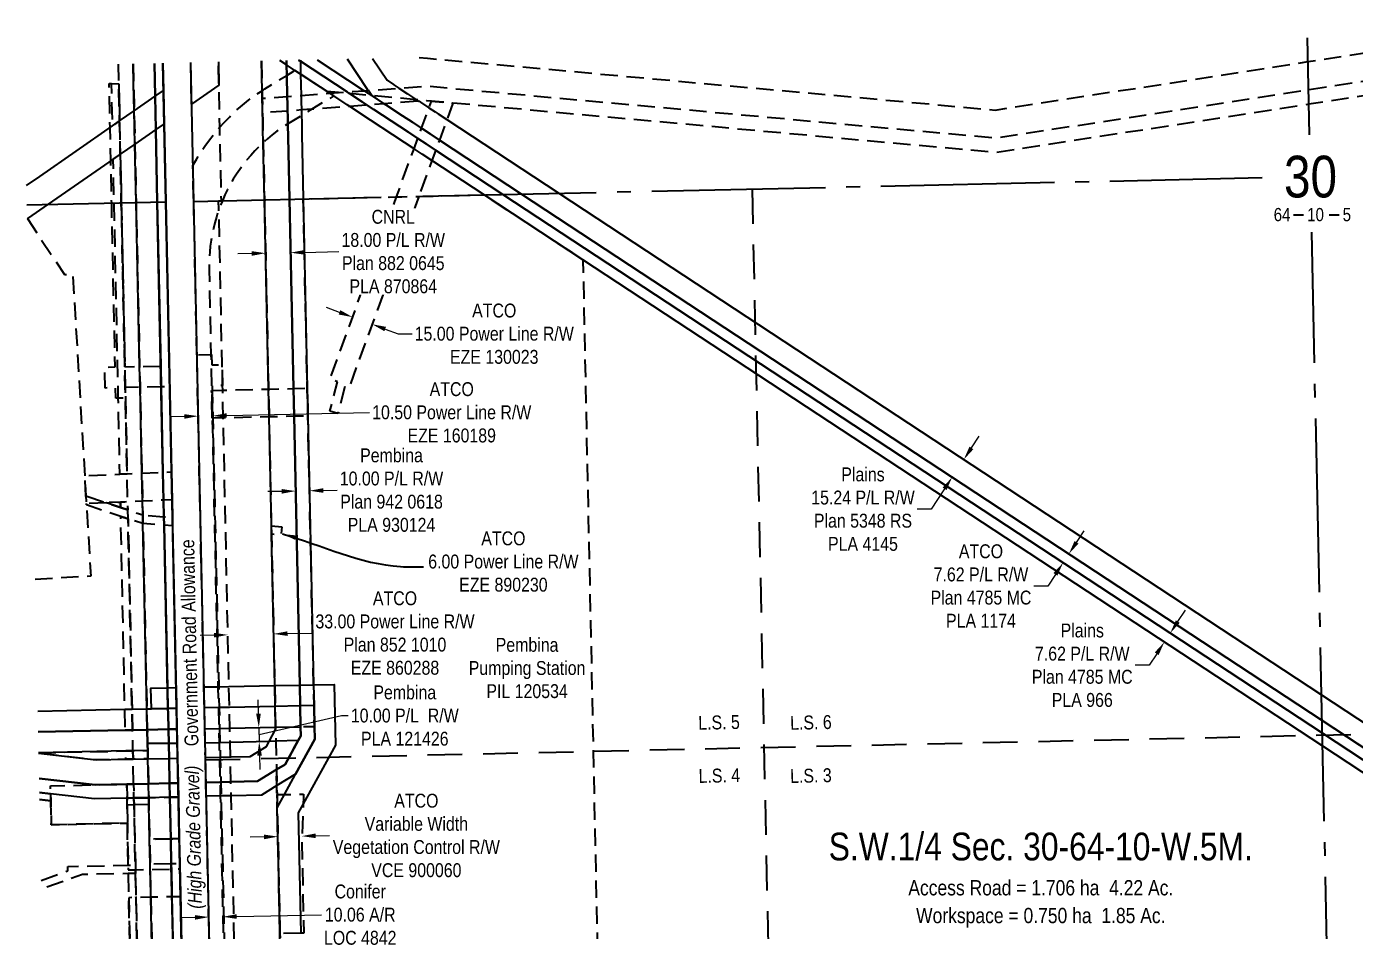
# Model space of a CAD drawing. Extents: x 595786 to 598155, y 6046687 to 6048833.
# Drawn here: x 595999 to 596955, y 6047088 to 6047738 of the extents above; entities that cross this region are included whole.
import ezdxf
from ezdxf.enums import TextEntityAlignment as Align

# ---------------------------------------------------------------- set-up
doc = ezdxf.new("R2010")
doc.units = 0
doc.header["$LTSCALE"] = 5
doc.header["$PDSIZE"] = 0.5
for name, pattern in [('foc-ACCESSROAD', [3.75, 2.5, -1.25]), ('foc-FLOWLINE', [3.75, 2.5, -1.25]), ('foc-LSD', [8, 5, -3]), ('foc-QUARTERLINE', [33, 25, -3, 2, -3])]:
    doc.linetypes.add(name, pattern=pattern)
doc.layers.get('Defpoints').update_dxf_attribs({"color": 9})
for name, color, linetype in [('10', 1, 'Continuous'), ('9', 3, 'Continuous'), ('C-SYMBOL', 7, 'Continuous'), ('CG-NOTES', 7, 'Continuous'), ('F-AR', 190, 'foc-ACCESSROAD'), ('F-EZE', 190, 'foc-FLOWLINE'), ('F-RW', 190, 'Continuous'), ('F-VCE', 190, 'foc-FLOWLINE'), ('F-WS', 190, 'foc-ACCESSROAD'), ('L-AREAREQUIRED', 7, 'Continuous'), ('L-AREAWORK', 5, 'Continuous'), ('L-QSEC', 8, 'foc-QUARTERLINE'), ('L-ROAD-T', 7, 'Continuous'), ('L-SEC', 7, 'Continuous'), ('L-SECLBL', 7, 'Continuous'), ('L-SECTION-LSD', 7, 'foc-LSD'), ('PLA', 7, 'Continuous')]:
    doc.layers.add(name, color=color, linetype=linetype)
for name, color, linetype, lineweight in [('F-AR-T', 190, 'Continuous', 9), ('F-EZE-T', 190, 'Continuous', 9), ('F-RW-T', 190, 'Continuous', 9), ('F-VCE-T', 190, 'Continuous', 9), ('F-WS-T', 190, 'Continuous', 9), ('T-TEXT', 48, 'Continuous', 18)]:
    doc.layers.add(name, color=color, linetype=linetype, lineweight=lineweight)
doc.styles.add('100L', font='ARIALN.TTF', dxfattribs={"height": 11})
doc.styles.add('175L', font='ARIALN.TTF', dxfattribs={"height": 20})
doc.styles.add('80CG', font='ARIALN.TTF', dxfattribs={"height": 10})
doc.styles.add('80L', font='ARIALN.TTF', dxfattribs={"height": 10})
doc.styles.add('80LS', font='ARIALNI.TTF', dxfattribs={"height": 10})
doc.styles.add('SIMPLEX', font='ARIALN.TTF')
doc.dimstyles.new('Compass 5 000', dxfattribs={"dimscale": 5, "dimtxt": 9, "dimasz": 2, "dimexe": 0.2, "dimexo": 0.0625, "dimgap": 0.5, "dimtad": 0, "dimtih": 1, "dimtoh": 1, "dimzin": 0, "dimdsep": 46, "dimtxsty": '80CG', "dimcen": 0.1, "dimse1": 1, "dimse2": 1, "dimclrd": 256, "dimclrt": 256, "dimaunit": 1, "dimadec": 4, "dimazin": 0, "dimtfac": 0.06, "dimtofl": 0, "dimtmove": 0, "dimatfit": 1, "dimfxl": 0.2, "dimtolj": 1, "dimtzin": 0, "dimlwd": -1, "dimarcsym": 0})

# ---------------------------------------------------------------- blocks, each defined once
blk = doc.blocks.new('L-SECLBL')
at = {"layer": '9', "color": 7}
for p, q in [((-5.08, -27.83), (-12.29, -27.83)), ((20.7, -27.83), (13.5, -27.83))]:
    blk.add_line(p, q, dxfattribs=at)
at = {"layer": '10', "color": 2, "style": 'SIMPLEX'}
blk.add_attdef('SEC', text='', height=30, dxfattribs=at).set_placement((0, 0), align=Align.MIDDLE)
at = {"layer": '10', "color": 5, "style": '80L'}
blk.add_attdef('TWP', text='', height=9.5, dxfattribs=at).set_placement((-14.43, -27.37), align=Align.MIDDLE_RIGHT)
blk.add_attdef('RGE', text='', height=9.5, dxfattribs=at).set_placement((3.62, -27.37), align=Align.MIDDLE_CENTER)
blk.add_attdef('MER', text='', height=9.5, dxfattribs=at).set_placement((23.17, -27.37), align=Align.MIDDLE_LEFT)
blk = doc.blocks.new('label_road_hggr')
at = {"layer": 'L-ROAD-T', "style": '80L'}
blk.add_text('Government Road Allowance', height=10, dxfattribs=at).set_placement((0, 0), align=Align.MIDDLE_CENTER)
at = {"layer": 'T-TEXT', "style": '80LS'}
blk.add_text('(High Grade Gravel)', height=10, dxfattribs=at).set_placement((-140, 0), align=Align.MIDDLE_CENTER)
blk = doc.blocks.new('*D432')
at = {"layer": 'Defpoints', "color": 0, "transparency": 16777216}
for p in [(596634.33, 6047452.96), (596625.96, 6047440.23), (596674.14, 6047426.79)]:
    blk.add_point(p, dxfattribs=at)
at = {"layer": 'F-RW-T', "transparency": 16777216}
for p, q in [((596679.64, 6047435.15), (596685.13, 6047443.5)), ((596660.28, 6047405.7), (596650.63, 6047391.03)), ((596650.63, 6047391.03), (596640.63, 6047391.03))]:
    blk.add_line(p, q, dxfattribs=at)
for points in [[(596678.24, 6047436.06), (596681.03, 6047434.23), (596674.14, 6047426.79)], [(596658.89, 6047406.62), (596661.67, 6047404.79), (596665.77, 6047414.06)]]:
    blk.add_solid(points, dxfattribs=at)
at = {"layer": 'F-RW-T', "transparency": 16777216, "insert": (596601.55, 6047391.03), "char_height": 10, "attachment_point": 5, "style": '80CG'}
blk.add_mtext('\\A1;Plains\\P15.24 P/L R/W\\PPlan 5348 RS\\PPLA 4145', dxfattribs=at)
blk = doc.blocks.new('*D434')
at = {"layer": 'Defpoints', "color": 0, "transparency": 16777216}
for p in [(596731.59, 6047370.8), (596727.41, 6047364.44), (596749.79, 6047358.83)]:
    blk.add_point(p, dxfattribs=at)
at = {"layer": 'F-RW-T', "transparency": 16777216}
for p, q in [((596755.29, 6047367.19), (596760.78, 6047375.54)), ((596740.12, 6047344.11), (596734.63, 6047335.76)), ((596734.63, 6047335.76), (596724.63, 6047335.76))]:
    blk.add_line(p, q, dxfattribs=at)
for points in [[(596753.89, 6047368.1), (596756.68, 6047366.27), (596749.79, 6047358.83)], [(596738.73, 6047345.03), (596741.51, 6047343.2), (596745.61, 6047352.47)]]:
    blk.add_solid(points, dxfattribs=at)
at = {"layer": 'F-RW-T', "transparency": 16777216, "insert": (596686.51, 6047335.76), "char_height": 10, "attachment_point": 5, "style": '80CG'}
blk.add_mtext('\\A1;ATCO\\P7.62 P/L R/W\\PPlan 4785 MC\\PPLA 1174', dxfattribs=at)
blk = doc.blocks.new('*D435')
at = {"layer": 'Defpoints', "color": 0, "transparency": 16777216}
for p in [(596779.59, 6047330.13), (596775.41, 6047323.76), (596822.75, 6047301.77)]:
    blk.add_point(p, dxfattribs=at)
at = {"layer": 'F-RW-T', "transparency": 16777216}
for p, q in [((596828.24, 6047310.13), (596833.73, 6047318.48)), ((596813.07, 6047287.04), (596807.58, 6047278.69)), ((596807.58, 6047278.69), (596797.58, 6047278.69))]:
    blk.add_line(p, q, dxfattribs=at)
for points in [[(596826.85, 6047311.04), (596829.63, 6047309.21), (596822.75, 6047301.77)], [(596811.68, 6047287.96), (596814.46, 6047286.13), (596818.56, 6047295.4)]]:
    blk.add_solid(points, dxfattribs=at)
at = {"layer": 'F-RW-T', "transparency": 16777216, "insert": (596759.45, 6047278.69), "char_height": 10, "attachment_point": 5, "style": '80CG'}
blk.add_mtext('\\A1;Plains\\P7.62 P/L R/W\\PPlan 4785 MC\\PPLA 966', dxfattribs=at)
blk = doc.blocks.new('*D443')
at = {"layer": 'Defpoints', "color": 0, "transparency": 16777216}
for p in [(596143.46, 6047335.14), (596176.42, 6047335.84), (596177.15, 6047301.28)]:
    blk.add_point(p, dxfattribs=at)
at = {"layer": 'F-EZE-T', "transparency": 16777216}
for p, q in [((596134.19, 6047300.37), (596124.19, 6047300.16)), ((596187.15, 6047301.49), (596205.03, 6047301.86))]:
    blk.add_line(p, q, dxfattribs=at)
for points in [[(596134.15, 6047302.04), (596134.22, 6047298.71), (596144.19, 6047300.59)], [(596187.11, 6047303.15), (596187.18, 6047299.82), (596177.15, 6047301.28)]]:
    blk.add_solid(points, dxfattribs=at)
at = {"layer": 'F-EZE-T', "transparency": 16777216, "insert": (596264.56, 6047301.86), "char_height": 10, "attachment_point": 5, "style": '80CG'}
blk.add_mtext('\\A1;ATCO\\P33.00 Power Line R/W\\PPlan 852 1010\\PEZE 860288', dxfattribs=at)
blk = doc.blocks.new('*D444')
at = {"layer": 'Defpoints', "color": 0, "transparency": 16777216}
for p in [(596140.55, 6047097.64), (596131.21, 6047062.9), (596141.28, 6047063.11)]:
    blk.add_point(p, dxfattribs=at)
at = {"layer": 'F-AR-T', "transparency": 16777216}
for p, q in [((596150.55, 6047097.85), (596211.62, 6047099.14)), ((596120.48, 6047097.21), (596110.49, 6047097))]:
    blk.add_line(p, q, dxfattribs=at)
for points in [[(596120.45, 6047098.88), (596120.52, 6047095.55), (596130.48, 6047097.42)], [(596150.52, 6047099.51), (596150.59, 6047096.18), (596140.55, 6047097.64)]]:
    blk.add_solid(points, dxfattribs=at)
at = {"layer": 'F-AR-T', "transparency": 16777216, "insert": (596239.52, 6047099.14), "char_height": 10, "attachment_point": 5, "style": '80CG'}
blk.add_mtext('\\A1;Conifer\\P10.06 A/R\\PLOC 4842', dxfattribs=at)
blk = doc.blocks.new('*D445')
at = {"layer": 'Defpoints', "color": 0, "transparency": 16777216}
for p in [(596197.35, 6047155.72), (596180.55, 6047140.73), (596197.66, 6047141.1)]:
    blk.add_point(p, dxfattribs=at)
at = {"layer": 'F-VCE-T', "transparency": 16777216}
for p, q in [((596170.25, 6047155.15), (596160.25, 6047154.94)), ((596207.35, 6047155.93), (596217.35, 6047156.15))]:
    blk.add_line(p, q, dxfattribs=at)
for points in [[(596170.21, 6047156.82), (596170.28, 6047153.48), (596180.24, 6047155.36)], [(596207.31, 6047157.6), (596207.38, 6047154.27), (596197.35, 6047155.72)]]:
    blk.add_solid(points, dxfattribs=at)
at = {"layer": 'F-VCE-T', "transparency": 16777216, "insert": (596279.94, 6047156.15), "char_height": 10, "attachment_point": 5, "style": '80CG'}
blk.add_mtext('\\A1;ATCO\\PVariable Width\\PVegetation Control R/W\\PVCE 900060', dxfattribs=at)
blk = doc.blocks.new('*D446')
at = {"layer": 'Defpoints', "color": 0, "transparency": 16777216}
for p in [(596133.36, 6047458.25), (596123.83, 6047411.68), (596134.37, 6047411.91)]:
    blk.add_point(p, dxfattribs=at)
at = {"layer": 'F-EZE-T', "transparency": 16777216}
for p, q in [((596112.82, 6047457.8), (596102.82, 6047457.58)), ((596143.36, 6047458.47), (596246.28, 6047460.73))]:
    blk.add_line(p, q, dxfattribs=at)
for points in [[(596112.78, 6047459.47), (596112.85, 6047456.14), (596122.82, 6047458.02)], [(596143.32, 6047460.14), (596143.39, 6047456.8), (596133.36, 6047458.25)]]:
    blk.add_solid(points, dxfattribs=at)
at = {"layer": 'F-EZE-T', "transparency": 16777216, "insert": (596305.42, 6047460.73), "char_height": 10, "attachment_point": 5, "style": '80CG'}
blk.add_mtext('\\A1;ATCO\\P10.50 Power Line R/W\\PEZE 160189', dxfattribs=at)
blk = doc.blocks.new('*D447')
at = {"layer": 'Defpoints', "color": 0, "transparency": 16777216}
for p in [(596189.35, 6047575.71), (596174.19, 6047441.74), (596192.17, 6047442.13)]:
    blk.add_point(p, dxfattribs=at)
at = {"layer": 'F-RW-T', "transparency": 16777216}
for p, q in [((596161.36, 6047575.12), (596151.36, 6047574.91)), ((596199.34, 6047575.92), (596224.21, 6047576.45))]:
    blk.add_line(p, q, dxfattribs=at)
for points in [[(596199.31, 6047577.59), (596199.38, 6047574.26), (596189.35, 6047575.71)], [(596161.32, 6047576.79), (596161.39, 6047573.45), (596171.36, 6047575.33)]]:
    blk.add_solid(points, dxfattribs=at)
at = {"layer": 'F-RW-T', "transparency": 16777216, "insert": (596263.29, 6047576.45), "char_height": 10, "attachment_point": 5, "style": '80CG', "bg_fill": 3, "box_fill_scale": 1.1, "bg_fill_color": 256, "bg_fill_true_color": 13158600, "bg_fill_transparency": 0}
blk.add_mtext('\\A1;CNRL\\P18.00 P/L R/W\\PPlan 882 0645\\PPLA 870864', dxfattribs=at)
blk = doc.blocks.new('*D448')
at = {"layer": 'Defpoints', "color": 0, "transparency": 16777216}
for p in [(596239.95, 6047545.56), (596254.03, 6047540.42), (596248.09, 6047524.17)]:
    blk.add_point(p, dxfattribs=at)
at = {"layer": 'F-EZE-T', "transparency": 16777216}
for p, q in [((596224.62, 6047532.74), (596215.23, 6047536.17)), ((596257.49, 6047520.74), (596266.88, 6047517.31)), ((596266.88, 6047517.31), (596276.88, 6047517.31))]:
    blk.add_line(p, q, dxfattribs=at)
for points in [[(596225.19, 6047534.31), (596224.05, 6047531.18), (596234.01, 6047529.31)], [(596258.06, 6047522.31), (596256.92, 6047519.18), (596248.09, 6047524.17)]]:
    blk.add_solid(points, dxfattribs=at)
at = {"layer": 'F-EZE-T', "transparency": 16777216, "insert": (596336.02, 6047517.31), "char_height": 10, "attachment_point": 5, "style": '80CG'}
blk.add_mtext('\\A1;ATCO\\P15.00 Power Line R/W\\PEZE 130023', dxfattribs=at)
blk = doc.blocks.new('*D449')
at = {"layer": 'Defpoints', "color": 0, "transparency": 16777216}
for p in [(596202.97, 6047404.31), (596194.26, 6047343.44), (596204.26, 6047343.65)]:
    blk.add_point(p, dxfattribs=at)
at = {"layer": 'F-RW-T', "transparency": 16777216}
for p, q in [((596182.98, 6047403.89), (596172.98, 6047403.68)), ((596212.97, 6047404.52), (596222.97, 6047404.74))]:
    blk.add_line(p, q, dxfattribs=at)
for points in [[(596182.95, 6047405.56), (596183.02, 6047402.22), (596192.98, 6047404.1)], [(596212.93, 6047406.19), (596213, 6047402.86), (596202.97, 6047404.31)]]:
    blk.add_solid(points, dxfattribs=at)
at = {"layer": 'F-RW-T', "transparency": 16777216, "insert": (596262.05, 6047404.74), "char_height": 10, "attachment_point": 5, "style": '80CG'}
blk.add_mtext('\\A1;Pembina\\P10.00 P/L R/W\\PPlan 942 0618\\PPLA 930124', dxfattribs=at)
blk = doc.blocks.new('*D450')
at = {"layer": 'Defpoints', "color": 0, "transparency": 16777216}
for p in [(596163.81, 6047233.78), (596164.08, 6047223.62), (596166.77, 6047223.69)]:
    blk.add_point(p, dxfattribs=at)
at = {"layer": 'F-RW-T', "transparency": 16777216}
for p, q in [((596166.23, 6047243.85), (596165.97, 6047253.84)), ((596166.64, 6047228.77), (596225.92, 6047242.45)), ((596225.92, 6047242.45), (596230.92, 6047242.45)), ((596166.5, 6047233.85), (596166.77, 6047223.69)), ((596167.04, 6047213.69), (596167.3, 6047203.7))]:
    blk.add_line(p, q, dxfattribs=at)
for points in [[(596167.9, 6047243.89), (596164.57, 6047243.8), (596166.5, 6047233.85)], [(596168.7, 6047213.74), (596165.37, 6047213.65), (596166.77, 6047223.69)]]:
    blk.add_solid(points, dxfattribs=at)
at = {"layer": 'F-RW-T', "transparency": 16777216, "insert": (596271.6, 6047242.45), "char_height": 10, "attachment_point": 5, "style": '80CG'}
blk.add_mtext('\\A1;Pembina\\P10.00 P/L  R/W\\PPLA 121426', dxfattribs=at)

msp = doc.modelspace()

# ---------------------------------------------------------------- linework, layer by layer
at = {"layer": 'F-AR', "flags": 128}
for points in [[(596146.453, 6046818.915), (596136.376, 6046818.693), (596135.812, 6046845.343), (596135.578, 6046856.426), (596135.092, 6046879.41), (596134.806, 6046892.922), (596134.594, 6046902.918), (596129.645, 6047136.827), (596129.327, 6047151.819), (596128.637, 6047184.441), (596128.426, 6047194.435), (596128.045, 6047212.421), (596127.829, 6047222.653), (596127.611, 6047232.95), (596127.29, 6047248.095), (596126.973, 6047263.086), (596121.914, 6047502.156), (596119.576, 6047612.64), (596119.028, 6047638.505), (596121.741, 6047643.256), (596124.625, 6047647.906), (596127.675, 6047652.448), (596130.888, 6047656.877), (596134.259, 6047661.186), (596137.784, 6047665.371), (596138.403, 6047666.062), (596141.458, 6047669.424), (596145.276, 6047673.343), (596149.234, 6047677.12), (596153.326, 6047680.752), (596157.547, 6047684.232), (596161.892, 6047687.558), (596168.799, 6047692.313), (596170.928, 6047693.726), (596186.645, 6047703.301), (596192.537, 6047706.891), (596196.623, 6047704.206), (596215.709, 6047691.661), (596217.56, 6047690.445), (596220.074, 6047688.793), (596220.44, 6047688.553), (596204.707, 6047678.966), (596197.253, 6047674.425), (596190.193, 6047670.124), (596187.458, 6047668.48), (596186.553, 6047667.894), (596182.995, 6047665.536), (596179.522, 6047663.054), (596176.139, 6047660.451), (596172.85, 6047657.731), (596169.671, 6047654.904), (596166.571, 6047651.949), (596163.588, 6047648.896), (596160.715, 6047645.739), (596157.956, 6047642.482), (596155.313, 6047639.131), (596152.79, 6047635.687), (596150.39, 6047632.157), (596148.116, 6047628.545), (596145.972, 6047624.854), (596143.959, 6047621.09), (596142.08, 6047617.257), (596140.305, 6047613.097), (596138.735, 6047609.405), (596137.734, 6047606.698), (596137.272, 6047605.395), (596135.952, 6047601.335), (596134.776, 6047597.232), (596133.746, 6047593.09), (596132.862, 6047588.914), (596132.127, 6047584.709), (596131.54, 6047580.481), (596131.104, 6047576.235), (596130.817, 6047571.976), (596130.697, 6047563.442), (596131.989, 6047502.369), (596132.535, 6047476.562), (596132.958, 6047456.575), (596137.051, 6047263.288), (596137.372, 6047248.184), (596137.69, 6047233.186), (596137.903, 6047222.92), (596138.12, 6047212.643), (596138.501, 6047194.656), (596138.712, 6047184.662), (596143.196, 6046972.771), (596143.619, 6046952.784), (596144.665, 6046903.362), (596144.768, 6046897.285), (596144.877, 6046893.365), (596145.169, 6046879.614), (596145.655, 6046856.63), (596146.453, 6046818.915)], [(596133.394, 6047456.585), (596132.958, 6047456.575), (596132.535, 6047476.562), (596132.956, 6047476.572), (596140.472, 6047476.741), (596173.429, 6047477.482), (596191.416, 6047477.887), (596201.409, 6047478.112), (596201.832, 6047458.126), (596191.839, 6047457.901), (596173.852, 6047457.496), (596140.894, 6047456.754), (596133.394, 6047456.585)], [(596056.829, 6047395.684), (596042.341, 6047395.036), (596042.005, 6047400.651), (596041.142, 6047415.133), (596066.435, 6047416.265), (596071.614, 6047416.496), (596082.271, 6047416.973), (596097.491, 6047417.654), (596103.583, 6047417.926), (596104.009, 6047397.795), (596097.917, 6047397.523), (596082.697, 6047396.841), (596072.04, 6047396.365), (596066.861, 6047396.133), (596056.829, 6047395.684)]]:
    msp.add_lwpolyline(points, close=True, dxfattribs=at)
at = {"layer": 'F-EZE', "flags": 128}
for points in [[(597284.781, 6047738.46), (597272.322, 6047736.538), (596922.716, 6047682.51), (596697.699, 6047647.718), (596306.224, 6047683.405), (596299.006, 6047684.064), (596290.779, 6047684.814), (596287.473, 6047685.115), (596283.152, 6047684.783), (596281.875, 6047684.681), (596281.536, 6047684.717), (596256.864, 6047682.841), (596244.411, 6047681.916), (596231.941, 6047680.989), (596204.706, 6047678.967), (596197.169, 6047678.407), (596187.204, 6047677.667), (596169.201, 6047676.331), (596169.136, 6047679.274), (596168.964, 6047686.838), (596186.975, 6047688.175), (596196.946, 6047688.916), (596217.561, 6047690.446), (596223.889, 6047690.916), (596230.027, 6047691.372), (596242.702, 6047692.314), (596245.371, 6047692.512), (596267.394, 6047694.147), (596287.562, 6047695.645), (596697.368, 6047658.287), (596922.491, 6047693.054), (597205.039, 6047736.69)], [(597284.781, 6047738.46), (597272.322, 6047736.538), (596922.716, 6047682.51), (596697.699, 6047647.718), (596306.224, 6047683.405), (596299.006, 6047684.064), (596290.779, 6047684.814), (596287.473, 6047685.115), (596280.111, 6047685.788), (596247.906, 6047688.729), (596231.819, 6047690.193), (596223.889, 6047690.916), (596215.709, 6047691.662), (596196.623, 6047704.206), (596192.537, 6047706.891), (596186.484, 6047710.87), (596181.723, 6047713.999)], [(596281.881, 6047716.219), (596281.904, 6047716.217), (596287.933, 6047715.668), (596696.744, 6047678.398), (596922.061, 6047713.196), (597052.234, 6047733.3)], [(596087.041, 6046687.452), (596085.084, 6046779.96), (596084.926, 6046787.459), (596084.862, 6046790.463), (596084.5, 6046807.517), (596084.287, 6046817.614), (596083.871, 6046833.122), (596083.849, 6046834.355), (596083.489, 6046855.339), (596083.003, 6046878.323), (596082.856, 6046885.262), (596082.637, 6046895.61), (596080.015, 6047019.508), (596079.961, 6047022.07), (596079.591, 6047039.514), (596079.537, 6047042.075), (596078.068, 6047111.492), (596078.013, 6047114.105), (596077.701, 6047128.838), (596077.646, 6047131.497), (596077.59, 6047134.11), (596077.574, 6047134.84), (596077.186, 6047153.197), (596076.657, 6047178.173), (596076.551, 6047183.17), (596076.34, 6047193.173), (596075.959, 6047211.161), (596075.833, 6047217.111), (596075.516, 6047232.103), (596075.276, 6047243.426), (596075.198, 6047247.109), (596072.3, 6047384.068), (596072.163, 6047390.546), (596072.04, 6047396.365), (596071.614, 6047416.496), (596070.459, 6047471.075), (596070.3, 6047478.57), (596069.983, 6047493.56), (596067.486, 6047611.561), (596066.746, 6047646.563), (596066.596, 6047653.632), (596066.237, 6047670.542), (596066.088, 6047677.609), (596065.672, 6047697.231), (596065.372, 6047711.42)], [(596076.035, 6047711.656), (596076.338, 6047697.346), (596076.751, 6047677.835), (596077.258, 6047653.858), (596078.149, 6047611.772), (596080.646, 6047493.785), (596080.963, 6047478.795), (596082.271, 6047416.973), (596082.697, 6047396.842), (596082.907, 6047386.947), (596083.037, 6047380.763), (596085.862, 6047247.324), (596085.94, 6047243.652), (596086.179, 6047232.324), (596086.391, 6047222.32), (596086.411, 6047221.38), (596086.497, 6047217.334), (596086.623, 6047211.386), (596087.003, 6047193.397), (596087.215, 6047183.396), (596087.32, 6047178.4), (596087.849, 6047153.422), (596088.229, 6047135.471), (596088.253, 6047134.325), (596088.308, 6047131.712), (596088.676, 6047114.319), (596088.732, 6047111.706), (596090.201, 6047042.29), (596090.255, 6047039.728), (596090.624, 6047022.284), (596090.678, 6047019.723), (596093.24, 6046898.704), (596093.459, 6046888.357), (596093.667, 6046878.548), (596094.152, 6046855.565), (596094.464, 6046843.021), (596094.951, 6046817.825), (596095.589, 6046787.67), (596097.704, 6046687.688)], [(596139.129, 6046688.604), (596137.014, 6046788.537), (596136.376, 6046818.693), (596135.812, 6046845.343), (596137.72, 6046856.469), (596141.656, 6046879.542), (596144.074, 6046893.334), (596144.768, 6046897.285), (596145.598, 6046902.233), (596145.69, 6046903.391), (596151.831, 6046939.208), (596151.539, 6046952.962), (596151.117, 6046972.949), (596147.64, 6047137.216), (596147.322, 6047152.209), (596146.631, 6047184.837), (596146.419, 6047194.83), (596146.038, 6047212.818), (596145.821, 6047223.131), (596145.605, 6047233.363), (596145.289, 6047248.364), (596144.971, 6047263.447), (596140.894, 6047456.754), (596140.472, 6047476.74), (596140.399, 6047480.052), (596140.083, 6047495.042), (596137.734, 6047606.698), (596137.566, 6047613.037), (596139.564, 6047613.081), (596138.403, 6047666.062), (596137.803, 6047696.27), (596137.448, 6047713.017)], [(596168.403, 6047713.704), (596168.799, 6047692.313), (596168.964, 6047686.838), (596169.136, 6047679.274), (596169.201, 6047676.331), (596169.305, 6047670.952), (596169.462, 6047664.118), (596169.671, 6047654.904), (596170.543, 6047613.766), (596173.429, 6047477.482), (596173.852, 6047457.496), (596175.512, 6047379.052), (596175.64, 6047373.016), (596177.93, 6047264.107), (596178.245, 6047249.112), (596178.563, 6047234.113), (596178.616, 6047232.393), (596178.794, 6047224.008), (596179.225, 6047203.618), (596179.47, 6047192.076), (596179.608, 6047185.57), (596179.807, 6047175.961), (596180.296, 6047152.922), (596180.612, 6047137.931), (596181.723, 6047085.543), (596182.827, 6047033.481), (596183.419, 6047005.505), (596177.969, 6046973.552), (596174.546, 6046953.48), (596166.159, 6046904.309), (596164.439, 6046894.223), (596162.005, 6046879.955), (596158.069, 6046856.882), (596151.613, 6046819.029), (596149.892, 6046808.936), (596146.448, 6046788.745), (596171.992, 6046789.308), (596173.938, 6046697.287), (596174.106, 6046689.378)], [(596009.828, 6047123.808), (596028.961, 6047130.702), (596028.901, 6047133.933), (596072.393, 6047134.744), (596077.574, 6047134.84), (596077.59, 6047134.11), (596077.701, 6047128.838), (596072.519, 6047128.741), (596039.522, 6047128.128), (596009.962, 6047117.476)]]:
    msp.add_lwpolyline(points, dxfattribs=at)
for points in [[(596067.486, 6047611.561), (596069.983, 6047493.56), (596080.646, 6047493.785), (596095.873, 6047494.108), (596101.968, 6047494.237), (596102.285, 6047479.246), (596096.19, 6047479.117), (596080.963, 6047478.795), (596070.3, 6047478.57), (596070.459, 6047471.075), (596065.277, 6047470.966), (596063.503, 6047470.928), (596063.344, 6047478.423), (596055.95, 6047478.267), (596055.632, 6047493.256), (596063.028, 6047493.413), (596060.539, 6047611.423), (596059.898, 6047641.813), (596059.392, 6047665.793), (596058.725, 6047697.408), (596060.485, 6047697.402), (596065.672, 6047697.231), (596066.088, 6047677.609), (596066.237, 6047670.542), (596066.596, 6047653.632), (596066.746, 6047646.563), (596067.486, 6047611.561)], [(596065.672, 6047697.219), (596066.088, 6047677.609), (596066.237, 6047670.542), (596061.129, 6047666.998), (596060.485, 6047697.402), (596065.672, 6047697.219)], [(596281.7, 6047616.224), (596231.842, 6047479.651), (596228.903, 6047480.741), (596223.465, 6047460.007), (596217.665, 6047461.528), (596223.253, 6047482.836), (596217.786, 6047484.864), (596265.613, 6047615.868), (596278.267, 6047650.538), (596280.953, 6047657.896), (596283.635, 6047665.243), (596289.008, 6047679.96), (596290.779, 6047684.814), (596299.006, 6047684.064), (596306.224, 6047683.405), (596301.872, 6047671.485), (596296.505, 6047656.784), (596293.823, 6047649.436), (596291.137, 6047642.078), (596281.7, 6047616.224)], [(596071.614, 6047416.496), (596066.435, 6047416.265), (596065.277, 6047470.966), (596062.305, 6047611.458), (596061.637, 6047643.019), (596066.746, 6047646.563), (596067.486, 6047611.561), (596069.983, 6047493.56), (596070.3, 6047478.57), (596070.459, 6047471.075), (596071.614, 6047416.496)], [(596132.407, 6047502.378), (596132.565, 6047494.883), (596140.083, 6047495.042), (596140.399, 6047480.052), (596132.883, 6047479.893), (596132.956, 6047476.572), (596133.394, 6047456.585), (596137.629, 6047263.299), (596137.96, 6047248.197), (596138.289, 6047233.199), (596138.514, 6047222.937), (596138.739, 6047212.657), (596139.133, 6047194.671), (596139.352, 6047184.677), (596143.995, 6046972.789), (596144.433, 6046952.802), (596145.69, 6046903.391), (596145.598, 6046902.233), (596144.768, 6046897.285), (596144.074, 6046893.334), (596141.656, 6046879.542), (596137.72, 6046856.469), (596135.812, 6046845.343), (596135.578, 6046856.426), (596135.092, 6046879.41), (596134.806, 6046892.922), (596134.594, 6046902.918), (596129.645, 6047136.827), (596129.327, 6047151.819), (596128.637, 6047184.441), (596128.426, 6047194.435), (596128.045, 6047212.421), (596127.829, 6047222.653), (596127.611, 6047232.95), (596127.29, 6047248.095), (596126.973, 6047263.086), (596121.914, 6047502.156), (596131.989, 6047502.369), (596132.407, 6047502.378)], [(596082.907, 6047386.947), (596083.037, 6047380.763), (596072.3, 6047384.068), (596067.079, 6047385.817), (596042.397, 6047394.088), (596042.341, 6047395.036), (596042.005, 6047400.651), (596056.828, 6047395.685), (596066.943, 6047392.296), (596072.163, 6047390.546), (596082.907, 6047386.947)], [(596066.943, 6047392.296), (596056.828, 6047395.685), (596066.861, 6047396.134), (596066.943, 6047392.296)], [(596072.163, 6047390.546), (596066.943, 6047392.296), (596066.861, 6047396.134), (596072.04, 6047396.365), (596072.163, 6047390.546)], [(596075.276, 6047243.426), (596075.516, 6047232.103), (596070.334, 6047231.997), (596070.016, 6047247.002), (596067.079, 6047385.817), (596072.3, 6047384.068), (596075.198, 6047247.109), (596075.276, 6047243.426)], [(596104.277, 6047385.124), (596104.405, 6047379.088), (596098.296, 6047379.567), (596083.037, 6047380.763), (596082.907, 6047386.947), (596098.168, 6047385.645), (596104.277, 6047385.124)], [(596175.512, 6047379.052), (596183.086, 6047378.407), (596182.577, 6047372.426), (596175.64, 6047373.016), (596175.512, 6047379.052)], [(596075.833, 6047217.111), (596075.959, 6047211.161), (596072.226, 6047211.083), (596070.777, 6047211.052), (596070.651, 6047217.007), (596075.833, 6047217.111)], [(596083.871, 6046833.122), (596084.287, 6046817.614), (596079.106, 6046817.512), (596078.742, 6046829.51), (596078.307, 6046855.23), (596077.821, 6046878.214), (596077.704, 6046883.761), (596077.487, 6046894.125), (596075.763, 6046975.461), (596075.711, 6046977.933), (596074.833, 6047019.404), (596074.779, 6047021.965), (596074.41, 6047039.41), (596074.356, 6047041.971), (596072.887, 6047111.388), (596072.832, 6047114.001), (596072.519, 6047128.741), (596072.464, 6047131.393), (596072.409, 6047134.006), (596072.393, 6047134.744), (596072.005, 6047153.086), (596072.005, 6047165.087), (596071.736, 6047178.07), (596071.632, 6047183.066), (596071.425, 6047193.07), (596076.34, 6047193.173), (596076.551, 6047183.17), (596076.657, 6047178.173), (596077.186, 6047153.197), (596077.574, 6047134.84), (596077.59, 6047134.11), (596077.646, 6047131.497), (596077.701, 6047128.838), (596078.013, 6047114.105), (596078.068, 6047111.492), (596079.537, 6047042.075), (596079.591, 6047039.514), (596079.961, 6047022.07), (596080.015, 6047019.508), (596082.637, 6046895.61), (596082.856, 6046885.262), (596083.003, 6046878.323), (596083.489, 6046855.339), (596083.849, 6046834.355), (596083.871, 6046833.122)]]:
    msp.add_lwpolyline(points, close=True, dxfattribs=at)
at = {"layer": 'F-RW'}
for points in [[(596090.201, 6047042.29), (596088.732, 6047111.706), (596088.676, 6047114.319), (596088.308, 6047131.712), (596088.253, 6047134.325), (596088.229, 6047135.471), (596087.849, 6047153.422), (596087.32, 6047178.4), (596087.215, 6047183.396), (596087.003, 6047193.397), (596086.623, 6047211.386), (596086.497, 6047217.334), (596086.411, 6047221.38), (596086.391, 6047222.32), (596086.179, 6047232.324), (596085.94, 6047243.652), (596085.862, 6047247.324), (596083.037, 6047380.763), (596082.907, 6047386.947), (596082.697, 6047396.842), (596082.271, 6047416.973), (596080.963, 6047478.795), (596080.646, 6047493.785), (596078.149, 6047611.772), (596077.258, 6047653.858), (596076.751, 6047677.835), (596076.338, 6047697.346), (596076.035, 6047711.656)], [(596091.262, 6047711.993), (596091.764, 6047688.253), (596092.271, 6047664.275), (596093.377, 6047612.073), (596095.873, 6047494.108), (596096.19, 6047479.117), (596097.491, 6047417.654), (596097.917, 6047397.523), (596098.168, 6047385.645), (596098.296, 6047379.567), (596100.772, 6047262.562), (596101.088, 6047247.631), (596101.166, 6047243.971), (596101.407, 6047232.637), (596101.623, 6047222.443), (596101.64, 6047221.617), (596101.85, 6047211.708), (596102.232, 6047193.719), (596102.444, 6047183.718), (596103.078, 6047153.75), (596103.456, 6047135.802), (596103.481, 6047134.631), (596103.536, 6047132.018), (596103.904, 6047114.625), (596103.96, 6047112.012), (596105.428, 6047042.595)], [(596137.448, 6047713.017), (596137.803, 6047696.27), (596118.093, 6047682.677), (596117.46, 6047712.574)], [(596186.416, 6047714.103), (596186.484, 6047710.87), (596186.645, 6047703.301), (596186.975, 6047688.175), (596187.096, 6047682.617), (596187.204, 6047677.667), (596187.279, 6047674.261), (596187.458, 6047668.48), (596187.473, 6047667.444), (596187.6, 6047659.06), (596188.531, 6047614.164), (596191.416, 6047477.887), (596191.839, 6047457.901), (596195.934, 6047264.468), (596196.251, 6047249.476), (596196.569, 6047234.475), (596196.707, 6047227.958), (596194.772, 6047224.433), (596185.399, 6047207.362), (596179.225, 6047203.618), (596165.427, 6047195.247), (596146.419, 6047194.83), (596139.133, 6047194.671), (596138.501, 6047194.656), (596128.426, 6047194.435), (596128.045, 6047212.421), (596138.12, 6047212.643), (596138.739, 6047212.657), (596146.038, 6047212.818), (596160.216, 6047213.13), (596171.948, 6047220.245), (596173.943, 6047223.879), (596178.616, 6047232.393), (596178.563, 6047234.113), (596178.245, 6047249.112), (596177.93, 6047264.107), (596175.64, 6047373.016), (596175.512, 6047379.052), (596173.852, 6047457.496), (596173.429, 6047477.482), (596170.543, 6047613.766), (596169.671, 6047654.904), (596169.462, 6047664.118), (596169.305, 6047670.952), (596169.201, 6047676.331), (596169.136, 6047679.274), (596168.964, 6047686.838), (596168.799, 6047692.313), (596168.403, 6047713.704)], [(596196.409, 6047714.324), (596196.428, 6047713.457), (596196.623, 6047704.206), (596196.946, 6047688.916), (596197.04, 6047684.5), (596197.169, 6047678.407), (596197.218, 6047676.093), (596197.253, 6047674.425), (596197.361, 6047669.317), (596197.539, 6047660.892), (596198.524, 6047614.384), (596201.409, 6047478.112), (596201.832, 6047458.126), (596205.928, 6047264.668), (596206.245, 6047249.68), (596206.562, 6047234.697), (596206.757, 6047225.495), (596192.873, 6047200.204), (596179.47, 6047192.076), (596168.321, 6047185.314), (596146.631, 6047184.837), (596139.352, 6047184.677), (596138.712, 6047184.662), (596128.637, 6047184.441), (596128.426, 6047194.435), (596138.501, 6047194.656), (596139.133, 6047194.671), (596146.419, 6047194.83), (596165.427, 6047195.247), (596179.225, 6047203.618), (596185.399, 6047207.362), (596194.772, 6047224.433), (596196.707, 6047227.958), (596196.569, 6047234.475), (596196.251, 6047249.476), (596195.934, 6047264.468), (596191.839, 6047457.901), (596191.416, 6047477.887), (596188.531, 6047614.164), (596187.6, 6047659.06), (596187.473, 6047667.444), (596187.458, 6047668.48), (596187.279, 6047674.261), (596187.204, 6047677.667), (596187.096, 6047682.617), (596186.975, 6047688.175), (596186.645, 6047703.301), (596186.484, 6047710.87), (596186.416, 6047714.103)], [(595999.242, 6047624.061), (596008.685, 6047630.612), (596061.129, 6047666.998), (596066.237, 6047670.542), (596076.751, 6047677.835), (596091.764, 6047688.253), (596097.774, 6047692.421), (596098.281, 6047668.442), (596092.271, 6047664.275), (596077.258, 6047653.858), (596066.746, 6047646.563), (596061.637, 6047643.019), (596014.79, 6047610.52), (595999.896, 6047600.185), (595999.749, 6047600.084)], [(596181.724, 6047085.543), (596180.613, 6047137.931), (596180.297, 6047152.922), (596179.809, 6047175.961), (596184.971, 6047185.688), (596192.873, 6047200.204), (596206.757, 6047225.495), (596206.562, 6047234.697), (596206.245, 6047249.68), (596196.251, 6047249.476), (596178.245, 6047249.112), (596145.289, 6047248.364), (596137.96, 6047248.197), (596137.372, 6047248.184), (596127.29, 6047248.095), (596126.973, 6047263.086), (596137.051, 6047263.288), (596137.629, 6047263.299), (596144.971, 6047263.447), (596177.93, 6047264.107), (596195.934, 6047264.468), (596205.928, 6047264.668), (596220.775, 6047264.966), (596221.711, 6047221.13), (596198.46, 6047178.974), (596194.893, 6047172.505), (596196.666, 6047085.873)], [(596007.248, 6047245.708), (596070.016, 6047247.002), (596075.198, 6047247.109), (596085.862, 6047247.324), (596089.134, 6047247.39), (596101.088, 6047247.631), (596107.184, 6047247.768), (596107.501, 6047232.763), (596101.407, 6047232.637), (596086.179, 6047232.324), (596075.516, 6047232.103), (596070.334, 6047231.997), (596007.566, 6047230.703)], [(596007.566, 6047230.703), (596070.334, 6047231.997), (596075.516, 6047232.103), (596086.179, 6047232.324), (596086.391, 6047222.32), (596086.411, 6047221.38), (596086.497, 6047217.334), (596075.833, 6047217.111), (596070.651, 6047217.007), (596007.883, 6047215.713)], [(596007.89, 6047215.386), (596049.434, 6047210.602), (596070.777, 6047211.052), (596072.226, 6047211.083), (596075.959, 6047211.161), (596086.623, 6047211.386), (596101.85, 6047211.708), (596107.944, 6047211.837), (596108.325, 6047193.848), (596102.232, 6047193.719), (596087.003, 6047193.397), (596076.34, 6047193.173), (596071.425, 6047193.07), (596048.589, 6047192.589), (596008.274, 6047197.232)], [(596008.274, 6047197.232), (596048.589, 6047192.589), (596071.425, 6047193.07), (596076.34, 6047193.173), (596087.003, 6047193.397), (596102.232, 6047193.719), (596108.325, 6047193.848), (596108.536, 6047183.847), (596102.444, 6047183.718), (596087.215, 6047183.396), (596076.551, 6047183.17), (596071.632, 6047183.066), (596048.177, 6047182.571), (596016.552, 6047186.216), (596008.487, 6047187.145)], [(596008.487, 6047187.145), (596016.552, 6047186.216), (596016.659, 6047181.173), (596008.594, 6047182.102)]]:
    msp.add_lwpolyline(points, dxfattribs=at)
for points in [[(596107.184, 6047247.768), (596101.088, 6047247.631), (596089.134, 6047247.39), (596088.835, 6047262.322), (596100.772, 6047262.562), (596106.868, 6047262.684), (596107.184, 6047247.768)], [(596107.501, 6047232.763), (596107.719, 6047222.492), (596101.623, 6047222.443), (596086.391, 6047222.32), (596086.179, 6047232.324), (596101.407, 6047232.637), (596107.501, 6047232.763)], [(596137.903, 6047222.92), (596127.829, 6047222.653), (596127.611, 6047232.95), (596137.69, 6047233.186), (596138.289, 6047233.199), (596145.605, 6047233.363), (596178.563, 6047234.113), (596196.569, 6047234.475), (596196.707, 6047227.958), (596194.772, 6047224.433), (596178.794, 6047224.008), (596173.943, 6047223.879), (596145.821, 6047223.131), (596138.514, 6047222.937), (596137.903, 6047222.92)], [(596087.215, 6047183.396), (596087.32, 6047178.4), (596076.657, 6047178.173), (596071.736, 6047178.07), (596071.632, 6047183.066), (596076.551, 6047183.17), (596087.215, 6047183.396)]]:
    msp.add_lwpolyline(points, close=True, dxfattribs=at)
at = {"layer": 'F-VCE', "flags": 128}
msp.add_lwpolyline([(596196.666, 6047085.873), (596181.725, 6047085.543), (596180.615, 6047137.931), (596180.299, 6047152.922), (596179.608, 6047185.57), (596198.713, 6047185.993), (596197.453, 6047150.939), (596198.829, 6047085.921), (596196.666, 6047085.873)], close=True, dxfattribs=at)
at = {"layer": 'F-WS', "flags": 128}
for points in [[(596199.833, 6046939.504), (596184.856, 6046939.18), (596184.541, 6046953.705), (596184.109, 6046973.69), (596183.419, 6047005.505), (596182.827, 6047033.481), (596181.723, 6047085.543), (596180.612, 6047137.931), (596180.296, 6047152.922), (596179.807, 6047175.961), (596179.608, 6047185.57), (596179.47, 6047192.076), (596179.225, 6047203.618), (596185.399, 6047207.362), (596194.772, 6047224.433), (596196.707, 6047227.958), (596196.569, 6047234.475), (596206.562, 6047234.697), (596206.245, 6047249.68), (596205.928, 6047264.668), (596201.832, 6047458.126), (596201.409, 6047478.112), (596198.524, 6047614.384), (596265.613, 6047615.868), (596281.7, 6047616.224), (596328.883, 6047617.268), (596399.858, 6047570.61), (596413.028, 6046944.102), (596214.8, 6046939.826), (596199.833, 6046939.504)], [(596089.134, 6047247.39), (596101.088, 6047247.631), (596107.184, 6047247.768), (596107.501, 6047232.763), (596107.719, 6047222.492), (596101.623, 6047222.443), (596086.391, 6047222.32), (596086.179, 6047232.324), (596085.94, 6047243.652), (596085.862, 6047247.324), (596089.134, 6047247.39)], [(596071.736, 6047178.07), (596072.005, 6047165.087), (596017.027, 6047163.93), (596016.659, 6047181.173), (596016.552, 6047186.216), (596016.431, 6047191.908), (596048.589, 6047192.589), (596071.425, 6047193.07), (596071.632, 6047183.066), (596071.736, 6047178.07)], [(596103.078, 6047153.75), (596087.849, 6047153.422), (596087.32, 6047178.4), (596087.215, 6047183.396), (596102.444, 6047183.718), (596108.536, 6047183.847), (596109.17, 6047153.879), (596103.078, 6047153.75)], [(596103.456, 6047135.802), (596088.229, 6047135.471), (596087.849, 6047153.422), (596103.078, 6047153.75), (596109.17, 6047153.879), (596109.55, 6047135.933), (596103.456, 6047135.802)]]:
    msp.add_lwpolyline(points, close=True, dxfattribs=at)
for points in [[(595999.742, 6047600.417), (595999.896, 6047600.185), (596026.6, 6047559.909), (596032.488, 6047560.26), (596041.142, 6047415.133), (596042.005, 6047400.651), (596042.341, 6047395.036), (596042.397, 6047394.088), (596045.454, 6047342.819), (596005.244, 6047340.422)], [(596007.883, 6047215.713), (596070.651, 6047217.007), (596075.833, 6047217.111), (596086.497, 6047217.334), (596086.623, 6047211.386), (596075.959, 6047211.161), (596072.226, 6047211.083), (596070.777, 6047211.052), (596049.434, 6047210.602), (596007.89, 6047215.386)], [(596008.594, 6047182.102), (596016.659, 6047181.173), (596017.027, 6047163.93), (596072.005, 6047165.087), (596072.005, 6047153.086), (596072.393, 6047134.744), (596072.409, 6047134.006), (596072.464, 6047131.393), (596077.646, 6047131.497), (596088.308, 6047131.712), (596103.536, 6047132.018), (596109.63, 6047132.141), (596109.998, 6047114.748), (596110.054, 6047112.134), (596103.96, 6047112.012), (596088.732, 6047111.706), (596078.068, 6047111.492), (596072.887, 6047111.388), (596074.356, 6047041.971), (596074.41, 6047039.41), (596079.591, 6047039.514), (596090.255, 6047039.728), (596105.482, 6047040.034), (596111.576, 6047040.156), (596111.946, 6047022.712), (596112, 6047020.151), (596105.905, 6047020.029), (596090.678, 6047019.723), (596080.015, 6047019.508), (596074.833, 6047019.404), (596075.711, 6046977.933), (596075.763, 6046975.461), (596012.995, 6046974.114)]]:
    msp.add_lwpolyline(points, dxfattribs=at)
at = {"layer": 'L-QSEC'}
for p, q in [((596923.186, 6047660.458), (596921.694, 6047730.403)), ((596119.576, 6047612.64), (596889.098, 6047629.707)), ((595999.534, 6047610.226), (596099.472, 6047612.194)), ((596940.771, 6046836.496), (596924.679, 6047590.505))]:
    msp.add_line(p, q, dxfattribs=at)
at = {"layer": 'L-SEC'}
for p, q in [((596099.472, 6047612.194), (596097.357, 6047712.129)), ((596119.578, 6047612.619), (596117.463, 6047712.574)), ((596116.485, 6046808.199), (596099.472, 6047612.194)), ((596136.591, 6046808.644), (596119.578, 6047612.619))]:
    msp.add_line(p, q, dxfattribs=at)
at = {"layer": 'L-SECTION-LSD'}
for p, q in [((596521.696, 6047621.558), (596538.779, 6046817.545)), ((596128.082, 6047210.636), (597736.773, 6047246.286))]:
    msp.add_line(p, q, dxfattribs=at)
at = {"layer": 'PLA'}
for points in [[(596105.428, 6047042.595), (596103.904, 6047114.625), (596103.481, 6047134.631), (596103.456, 6047135.802), (596103.078, 6047153.75), (596102.444, 6047183.718), (596102.232, 6047193.719), (596101.85, 6047211.708), (596101.64, 6047221.617), (596101.623, 6047222.443), (596101.407, 6047232.637), (596101.166, 6047243.971), (596101.088, 6047247.639), (596098.296, 6047379.567), (596098.168, 6047385.645), (596097.917, 6047397.523), (596097.491, 6047417.654), (596093.377, 6047612.073), (596092.271, 6047664.275), (596091.764, 6047688.253), (596091.262, 6047711.993)], [(596097.357, 6047712.129), (596097.774, 6047692.421), (596098.281, 6047668.442), (596099.472, 6047612.194), (596103.583, 6047417.926), (596104.009, 6047397.795), (596104.277, 6047385.124), (596104.405, 6047379.088), (596107.184, 6047247.768), (596107.501, 6047232.763), (596107.718, 6047222.492), (596107.735, 6047221.712), (596107.944, 6047211.837), (596108.324, 6047193.848), (596108.536, 6047183.847), (596109.17, 6047153.879), (596109.55, 6047135.933), (596109.575, 6047134.753), (596109.998, 6047114.748), (596111.523, 6047042.717)]]:
    msp.add_lwpolyline(points, dxfattribs=at)

# ---------------------------------------------------------------- block references
at = {"layer": 'CG-NOTES', "xscale": 0.9995589999999999, "yscale": 0.9995589999999999, "zscale": 0.9995589999999999, "rotation": 91.21226740794266}
msp.add_blockref('label_road_hggr', (596116.505, 6047294.857), dxfattribs=at)
at = {"layer": 'L-SECLBL', "color": 3, "xscale": 0.999559, "yscale": 0.999559, "zscale": 0.999559}
msp.add_blockref('L-SECLBL', (596923.826, 6047630.477), dxfattribs=at).add_auto_attribs({'SEC': '30', 'TWP': '64', 'RGE': '10', 'MER': '5'})

# ---------------------------------------------------------------- texts
at = {"layer": 'C-SYMBOL', "color": 3, "style": '175L'}
msp.add_text('S.W.1/4 Sec. 30-64-10-W.5M.', height=19.99118, dxfattribs=at).set_placement((596729.602, 6047132.248), align=Align.BOTTOM_CENTER)
at = {"layer": 'F-EZE-T', "insert": (596342.603, 6047353.316), "char_height": 10, "width": 114.60887, "attachment_point": 5, "style": '80CG'}
msp.add_mtext('\\A1;ATCO\\P6.00 Power Line R/W\\PEZE 890230', dxfattribs=at)
at = {"layer": 'F-WS-T', "insert": (596359.667, 6047276.682), "char_height": 9.99559, "width": 83.32381, "attachment_point": 5, "style": '80CG'}
msp.add_mtext('\\A1;Pembina\\PPumping Station\\PPIL 120534', dxfattribs=at)
at = {"layer": 'L-AREAREQUIRED', "color": 5, "style": '100L'}
msp.add_text('Access Road = 1.706 ha  4.22 Ac.', height=10.99515, dxfattribs=at).set_placement((596729.602, 6047109.758), align=Align.BOTTOM_CENTER)
at = {"layer": 'L-AREAWORK', "color": 5, "style": '100L'}
msp.add_text('Workspace = 0.750 ha  1.85 Ac.', height=10.99515, dxfattribs=at).set_placement((596729.602, 6047089.767), align=Align.BOTTOM_CENTER)

# ---------------------------------------------------------------- dimensions: what is measured, and where the dimension line sits
at = {"layer": 'F-AR-T'}
dim = msp.add_linear_dim(base=(596140.554, 6047097.637), p1=(596131.211, 6047062.9), p2=(596141.284, 6047063.113), angle=1.212152, text='Conifer\\P10.06 A/R\\PLOC 4842', dimstyle='Compass 5 000', dxfattribs=at)
dim.commit()
dim.dimension.update_dxf_attribs({"geometry": '*D444', "text_midpoint": (596239.524, 6047099.141), "dimtype": 161})
at = {"layer": 'F-EZE-T'}
for base, p1, p2, angle, text, picture, middle in [((596248.094, 6047524.171), (596239.946, 6047545.563), (596254.027, 6047540.422), 339.94447, 'ATCO\\P15.00 Power Line R/W\\PEZE 130023', '*D448', (596336.022, 6047517.312)), ((596133.358, 6047458.252), (596123.83, 6047411.683), (596134.373, 6047411.914), 1.255176, 'ATCO\\P10.50 Power Line R/W\\PEZE 160189', '*D446', (596305.423, 6047460.726)), ((596177.148, 6047301.278), (596143.458, 6047335.144), (596176.422, 6047335.837), 1.204821, 'ATCO\\P33.00 Power Line R/W\\PPlan 852 1010\\PEZE 860288', '*D443', (596264.556, 6047301.865))]:
    dim = msp.add_linear_dim(base=base, p1=p1, p2=p2, angle=angle, text=text, dimstyle='Compass 5 000', dxfattribs=at)
    dim.commit()
    dim.dimension.update_dxf_attribs({"geometry": picture, "text_midpoint": middle, "dimtype": 161})
at = {"layer": 'F-RW-T', "color": 3}
for base, p1, p2, angle, text, picture, middle in [((596202.972, 6047404.313), (596194.262, 6047343.439), (596204.256, 6047343.65), 1.21276, 'Pembina\\P10.00 P/L R/W\\PPlan 942 0618\\PPLA 930124', '*D449', (596262.053, 6047404.737)), ((596674.142, 6047426.791), (596625.963, 6047440.228), (596634.332, 6047452.959), 56.682221, 'Plains\\P15.24 P/L R/W\\PPlan 5348 RS\\PPLA 4145', '*D432', (596601.548, 6047391.028))]:
    dim = msp.add_linear_dim(base=base, p1=p1, p2=p2, angle=angle, text=text, dimstyle='Compass 5 000', dxfattribs=at)
    dim.commit()
    dim.dimension.update_dxf_attribs({"geometry": picture, "text_midpoint": middle, "dimtype": 161})
at = {"layer": 'F-RW-T'}
for base, p1, p2, angle, text, picture, middle in [((596749.794, 6047358.832), (596727.408, 6047364.437), (596731.589, 6047370.798), 56.682556, 'ATCO\\P7.62 P/L R/W\\PPlan 4785 MC\\PPLA 1174', '*D434', (596686.506, 6047335.758)), ((596822.748, 6047301.769), (596775.408, 6047323.765), (596779.595, 6047330.134), 56.682646, 'Plains\\P7.62 P/L R/W\\PPlan 4785 MC\\PPLA 966', '*D435', (596759.455, 6047278.687))]:
    dim = msp.add_linear_dim(base=base, p1=p1, p2=p2, angle=angle, text=text, dimstyle='Compass 5 000', dxfattribs=at)
    dim.commit()
    dim.dimension.update_dxf_attribs({"geometry": picture, "text_midpoint": middle, "dimtype": 161})
at = {"layer": 'F-RW-T', "color": 3}
dim = msp.add_linear_dim(base=(596166.771, 6047223.688), p1=(596163.806, 6047233.777), p2=(596164.076, 6047223.616), angle=271.523241, text='Pembina\\P10.00 P/L  R/W\\PPLA 121426', dimstyle='Compass 5 000', override={"dimtmove": 1}, dxfattribs=at)
dim.commit()
dim.dimension.update_dxf_attribs({"geometry": '*D450', "text_midpoint": (596233.417, 6047242.449), "dimtype": 161})
at = {"layer": 'F-VCE-T'}
dim = msp.add_linear_dim(base=(596197.351, 6047155.723), p1=(596180.553, 6047140.735), p2=(596197.661, 6047141.097), angle=1.212946, text='ATCO\\PVariable Width\\PVegetation Control R/W\\PVCE 900060', dimstyle='Compass 5 000', dxfattribs=at)
dim.commit()
dim.dimension.update_dxf_attribs({"geometry": '*D445', "text_midpoint": (596279.939, 6047156.146), "dimtype": 161})

# ---------------------------------------------------------------- leaders
at = {"layer": 'F-EZE-T', "path_type": 1}
msp.add_leader([(596183.584, 6047373.201), (596268.594, 6047349.754), (596284.982, 6047349.466)], dimstyle='Compass 5 000', override={"dimgap": 0.5, "dimtad": 0}, dxfattribs=at)

# ---------------------------------------------------------------- next in the draw order: texts
at = {"layer": 'L-SECTION-LSD', "attachment_point": 1, "rotation": 1.269504, "style": '100L', "bg_fill": 3, "box_fill_scale": 1.5, "bg_fill_color": 256, "bg_fill_transparency": 0}
for s, width, insert, char_height in [('\\pi1.7712;L.S. 5', 30.40114, (596481.049, 6047242.212), 9.99559), ('L.S. 6', 30.48313, (596548.978, 6047242.212), 9.9956), ('\\pi1.9986;L.S. 4', 30.53989, (596481.049, 6047203.944), 9.99559), ('L.S. 3', 30.37591, (596548.978, 6047203.944), 9.9956)]:
    msp.add_mtext_dynamic_manual_height_columns(s, width=width, gutter_width=55, heights=[0], dxfattribs=dict(at, insert=insert, char_height=char_height))

# ---------------------------------------------------------------- next in the draw order: linework, layer by layer
at = {"layer": 'F-RW'}
for points in [[(597099.685, 6047110.615), (596932.577, 6047220.459), (596399.858, 6047570.61), (596328.883, 6047617.269), (596291.137, 6047642.078), (596284.097, 6047646.706), (596278.267, 6047650.538), (596271.309, 6047655.113), (596238.539, 6047676.652), (596238.189, 6047676.883), (596231.941, 6047680.989), (596230.153, 6047682.165), (596220.44, 6047688.554), (596220.074, 6047688.795), (596217.561, 6047690.446), (596215.709, 6047691.662), (596196.623, 6047704.206), (596192.537, 6047706.891), (596186.484, 6047710.87), (596181.723, 6047713.999)], [(597721.128, 6046723.637), (597568.581, 6046820.224), (597522.546, 6046849.372), (597208.102, 6047048.479), (597116.401, 6047108.749), (597103.872, 6047116.984), (596932.379, 6047229.708), (596342.31, 6047617.566), (596293.823, 6047649.436), (596286.981, 6047653.934), (596280.953, 6047657.896), (596274.193, 6047662.339), (596249.383, 6047678.648), (596249.034, 6047678.877), (596244.411, 6047681.916), (596240.992, 6047684.163), (596231.819, 6047690.193), (596231.262, 6047690.559), (596230.913, 6047690.789), (596230.027, 6047691.372), (596196.428, 6047713.457), (596195.151, 6047714.297)], [(596195.151, 6047714.297), (596196.428, 6047713.457), (596230.027, 6047691.372), (596230.913, 6047690.789), (596231.262, 6047690.559), (596231.819, 6047690.193), (596240.992, 6047684.163), (596244.411, 6047681.916), (596249.034, 6047678.877), (596249.383, 6047678.648), (596274.193, 6047662.339), (596280.953, 6047657.896), (596286.981, 6047653.934), (596293.823, 6047649.436), (596342.31, 6047617.566), (596932.379, 6047229.708), (597103.872, 6047116.984), (597116.401, 6047108.749), (597208.102, 6047048.479), (597522.546, 6046849.372), (597568.581, 6046820.224), (597721.128, 6046723.637)], [(596208.557, 6047714.594), (596241.742, 6047692.781), (596242.079, 6047692.741), (596242.702, 6047692.314), (596247.906, 6047688.729), (596251.816, 6047686.159), (596256.864, 6047682.841), (596259.862, 6047680.87), (596260.211, 6047680.64), (596269.946, 6047674.241), (596277.073, 6047669.556), (596283.635, 6047665.243), (596289.862, 6047661.151), (596296.505, 6047656.784), (596355.72, 6047617.863), (596932.182, 6047238.946), (597108.052, 6047123.344), (597120.581, 6047115.109), (597212.227, 6047054.874), (597536.289, 6046849.677), (597582.323, 6046820.529), (597734.874, 6046723.941)], [(597734.874, 6046723.941), (597582.323, 6046820.529), (597536.289, 6046849.677), (597212.227, 6047054.874), (596932.182, 6047238.946), (596355.72, 6047617.862), (596296.505, 6047656.784), (596289.862, 6047661.151), (596283.635, 6047665.243), (596277.073, 6047669.556), (596269.946, 6047674.241), (596260.211, 6047680.64), (596259.862, 6047680.87), (596256.864, 6047682.841), (596251.816, 6047686.159), (596247.906, 6047688.729), (596245.371, 6047692.512), (596244.871, 6047693.258), (596230.25, 6047715.075)], [(596248.321, 6047715.475), (596258.851, 6047699.762), (596263.41, 6047696.766), (596263.757, 6047696.538), (596267.394, 6047694.147), (596273.472, 6047690.152), (596280.111, 6047685.788), (596281.536, 6047684.717), (596281.875, 6047684.681), (596282.852, 6047684.035), (596289.008, 6047679.96), (596293.485, 6047676.997), (596295.624, 6047675.591), (596301.872, 6047671.485), (596382.556, 6047618.457), (596931.787, 6047257.435), (597220.474, 6047067.684), (597563.806, 6046850.288), (597609.84, 6046821.14), (597747.799, 6046733.79), (597762.39, 6046724.551)]]:
    msp.add_lwpolyline(points, dxfattribs=at)

# ---------------------------------------------------------------- next in the draw order: dimensions: what is measured, and where the dimension line sits
at = {"layer": 'F-RW-T', "color": 3}
dim = msp.add_linear_dim(base=(596189.345, 6047575.712), p1=(596174.185, 6047441.745), p2=(596192.173, 6047442.125), angle=1.212772, text='CNRL\\P18.00 P/L R/W\\PPlan 882 0645\\PPLA 870864', dimstyle='Compass 5 000', override={"dimtfill": 1}, dxfattribs=at)
dim.commit()
dim.dimension.update_dxf_attribs({"geometry": '*D447', "text_midpoint": (596263.294, 6047576.45), "dimtype": 161})

doc.saveas('drawing.dxf')
